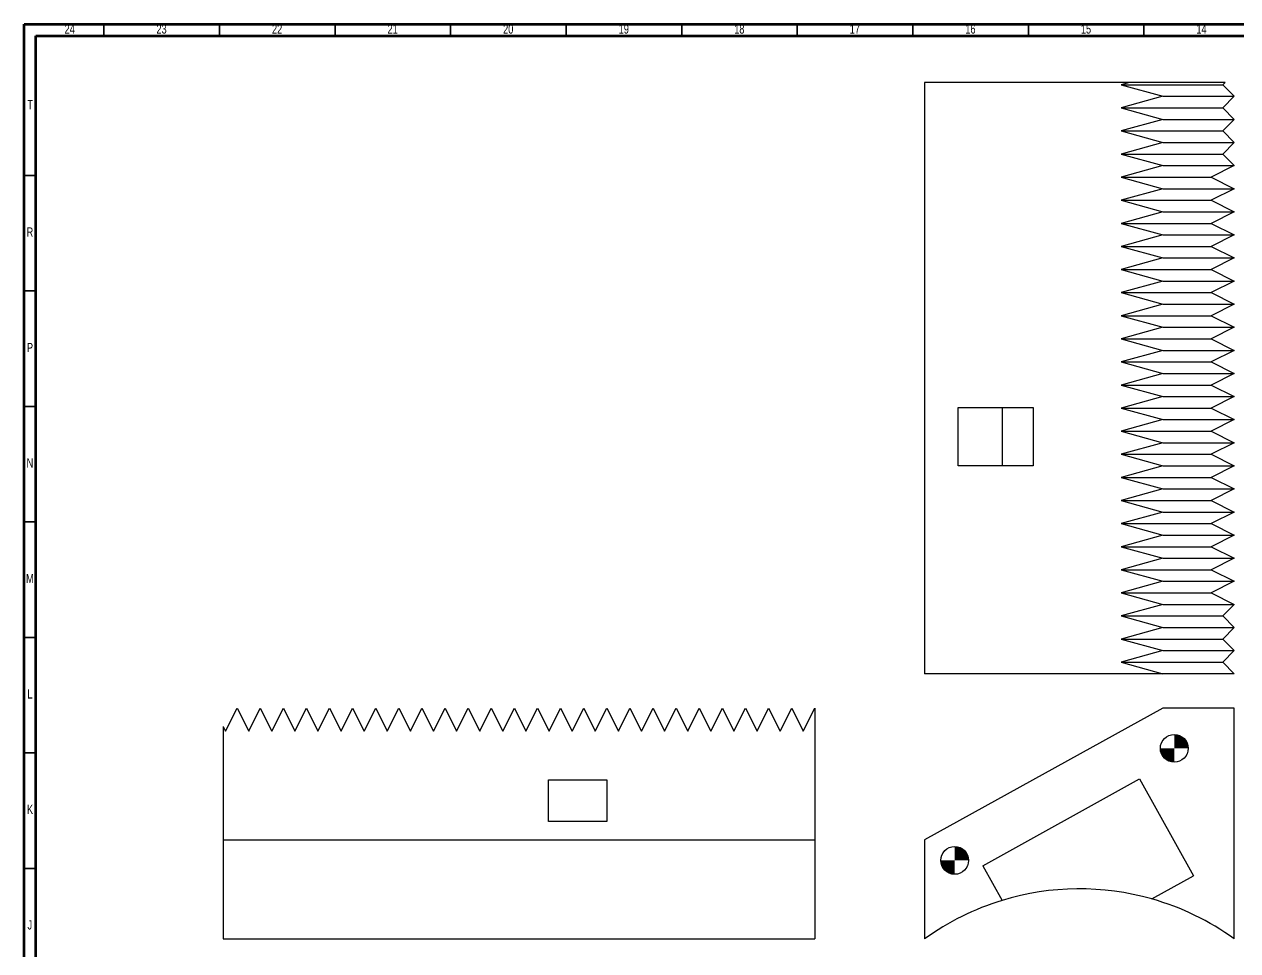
# Model space of a CAD drawing. Header units: millimetres. Extents: x 15 to 1184, y -191 to 836.
# Drawn here: x 15 to 540, y 435 to 836 of the extents above; entities that cross this region are included whole.
import ezdxf

# ---------------------------------------------------------------- set-up
doc = ezdxf.new("R2010")
doc.units = ezdxf.units.MM
doc.styles.add('SLDTEXTSTYLE0', font='TXT', dxfattribs={"width": 0.75})

# ---------------------------------------------------------------- blocks, each defined once
blk = doc.blocks.new('SW_DOWELSYMBOL_0')
at = {"linetype": 'Continuous', "lineweight": 0}
h = blk.add_hatch(color=0, dxfattribs=at)
edge = h.paths.add_edge_path(flags=0)
edge.add_arc((0, 0), 5.99999999999995, 0, 90)
edge.add_line((0, 5.99999999999995), (0, 0))
edge.add_line((0, 0), (5.99999999999995, 0))
h = blk.add_hatch(color=0, dxfattribs=at)
edge = h.paths.add_edge_path(flags=0)
edge.add_arc((0, 0), 5.99999999999995, 180, 270.0000000000008)
edge.add_line((0, -5.99999999999995), (0, 0))
edge.add_line((0, 0), (-5.99999999999995, 0))
at = {"color": 0, "linetype": 'Continuous', "lineweight": 0}
blk.add_circle((0, 0), 5.99999999999995, dxfattribs=at)
blk = doc.blocks.new('SW_DOWELSYMBOL_1')
at = {"linetype": 'Continuous', "lineweight": 0}
h = blk.add_hatch(color=0, dxfattribs=at)
edge = h.paths.add_edge_path(flags=0)
edge.add_arc((0, 0), 6.000000000000005, 0, 90)
edge.add_line((0, 6.000000000000005), (0, 0))
edge.add_line((0, 0), (6.000000000000005, 0))
h = blk.add_hatch(color=0, dxfattribs=at)
edge = h.paths.add_edge_path(flags=0)
edge.add_arc((0, 0), 6.000000000000005, 180, 270.0000000000008)
edge.add_line((0, -6.000000000000005), (0, 0))
edge.add_line((0, 0), (-6.000000000000005, 0))
at = {"color": 0, "linetype": 'Continuous', "lineweight": 0}
blk.add_circle((0, 0), 6.000000000000005, dxfattribs=at)

msp = doc.modelspace()

# ---------------------------------------------------------------- linework, layer by layer
at = {"color": 7, "linetype": 'Continuous', "lineweight": 70}
for p, q in [((15, 5), (15, 836)), ((15, 836), (1184, 836)), ((20, 10), (20, 831)), ((20, 831), (1179, 831))]:
    msp.add_line(p, q, dxfattribs=at)
at = {"color": 7, "linetype": 'Continuous', "lineweight": 35}
for p, q in [((49.49999999999999, 831), (49.49999999999999, 836)), ((99.50000000000003, 831), (99.50000000000003, 836)), ((149.5, 831), (149.5, 836)), ((199.5, 831), (199.5, 836)), ((249.5, 831), (249.5, 836)), ((299.5, 831), (299.5, 836)), ((349.5000000000001, 831), (349.5000000000001, 836)), ((399.5, 831), (399.5, 836)), ((449.5, 831), (449.5, 836)), ((499.5000000000001, 831), (499.5000000000001, 836)), ((20, 770.5), (15, 770.5)), ((20, 720.5), (15, 720.5)), ((20, 670.5), (15, 670.5)), ((20, 620.5), (15, 620.5)), ((20, 570.5), (15, 570.5)), ((20, 520.5), (15, 520.5)), ((20, 470.5), (15, 470.5))]:
    msp.add_line(p, q, dxfattribs=at)
at = {"color": 7, "linetype": 'Continuous', "lineweight": 25}
for p, q in [((404.6007884615385, 810.7949615384615), (404.6007884615385, 554.7949615384615)), ((493.2437867181782, 810.7949615384615), (404.6007884615385, 810.7949615384615)), ((493.2437867181782, 810.7949615384615), (489.6356912076353, 809.7949615384616)), ((489.6356912076353, 809.7949615384616), (507.6761687603496, 804.7949615384615)), ((489.6356912076353, 809.7949615384616), (533.6007884615377, 809.7949615384616)), ((534.6007884615377, 810.7949615384615), (493.2437867181782, 810.7949615384615)), ((534.6007884615377, 810.7949615384615), (533.6007884615377, 809.7949615384616)), ((533.6007884615377, 809.7949615384616), (538.6007884615377, 804.7949615384615)), ((507.6761687603496, 804.7949615384615), (489.6356912076353, 799.7949615384616)), ((507.6761687603496, 804.7949615384615), (538.6007884615377, 804.7949615384615)), ((538.6007884615377, 804.7949615384615), (533.6007884615377, 799.7949615384616)), ((489.6356912076353, 799.7949615384616), (507.6761687603496, 794.7949615384616)), ((489.6356912076353, 799.7949615384616), (533.6007884615377, 799.7949615384616)), ((533.6007884615377, 799.7949615384616), (538.6007884615377, 794.7949615384616)), ((507.6761687603496, 794.7949615384616), (489.6356912076353, 789.7949615384616)), ((507.6761687603496, 794.7949615384616), (538.6007884615377, 794.7949615384616)), ((538.6007884615377, 794.7949615384616), (533.6007884615377, 789.7949615384616)), ((489.6356912076353, 789.7949615384616), (507.6761687603496, 784.7949615384616)), ((489.6356912076353, 789.7949615384616), (533.6007884615377, 789.7949615384616)), ((533.6007884615377, 789.7949615384616), (538.6007884615377, 784.7949615384616)), ((507.6761687603496, 784.7949615384616), (489.6356912076353, 779.7949615384616)), ((507.6761687603496, 784.7949615384616), (538.6007884615377, 784.7949615384616)), ((538.6007884615377, 784.7949615384616), (533.6007884615377, 779.7949615384616)), ((489.6356912076353, 779.7949615384616), (507.6761687603496, 774.7949615384616)), ((489.6356912076353, 779.7949615384616), (533.6007884615377, 779.7949615384616)), ((533.6007884615377, 779.7949615384616), (538.6007884615378, 774.7949615384616)), ((507.6761687603496, 774.7949615384616), (489.6356912076353, 769.7949615384616)), ((507.6761687603496, 774.7949615384616), (538.6007884615378, 774.7949615384616)), ((538.6007884615378, 774.7949615384616), (528.6007884615378, 769.7949615384616)), ((489.6356912076353, 769.7949615384616), (507.6761687603496, 764.7949615384616)), ((489.6356912076353, 769.7949615384616), (528.6007884615378, 769.7949615384616)), ((528.6007884615378, 769.7949615384616), (538.6007884615378, 764.7949615384616)), ((507.6761687603496, 764.7949615384616), (489.6356912076353, 759.7949615384616)), ((507.6761687603496, 764.7949615384616), (538.6007884615378, 764.7949615384616)), ((538.6007884615378, 764.7949615384616), (528.600788461538, 759.7949615384616)), ((489.6356912076353, 759.7949615384616), (507.6761687603496, 754.7949615384616)), ((489.6356912076353, 759.7949615384616), (528.600788461538, 759.7949615384616)), ((528.600788461538, 759.7949615384616), (538.6007884615378, 754.7949615384616)), ((507.6761687603496, 754.7949615384616), (489.6356912076353, 749.7949615384616)), ((507.6761687603496, 754.7949615384616), (538.6007884615378, 754.7949615384616)), ((538.6007884615378, 754.7949615384616), (528.600788461538, 749.7949615384616)), ((489.6356912076353, 749.7949615384616), (507.6761687603496, 744.7949615384616)), ((489.6356912076353, 749.7949615384616), (528.600788461538, 749.7949615384616)), ((528.600788461538, 749.7949615384616), (538.600788461538, 744.7949615384616)), ((507.6761687603496, 744.7949615384616), (489.6356912076353, 739.7949615384616)), ((507.6761687603496, 744.7949615384616), (538.600788461538, 744.7949615384616)), ((538.600788461538, 744.7949615384616), (528.600788461538, 739.7949615384616)), ((489.6356912076353, 739.7949615384616), (507.6761687603496, 734.7949615384616)), ((489.6356912076353, 739.7949615384616), (528.600788461538, 739.7949615384616)), ((528.600788461538, 739.7949615384616), (538.600788461538, 734.7949615384616)), ((507.6761687603496, 734.7949615384616), (489.6356912076353, 729.7949615384616)), ((507.6761687603496, 734.7949615384616), (538.600788461538, 734.7949615384616)), ((538.600788461538, 734.7949615384616), (528.6007884615381, 729.7949615384616)), ((489.6356912076353, 729.7949615384616), (507.6761687603496, 724.7949615384616)), ((489.6356912076353, 729.7949615384616), (528.6007884615381, 729.7949615384616)), ((507.6761687603496, 724.7949615384616), (489.6356912076353, 719.7949615384616)), ((507.6761687603496, 724.7949615384616), (538.600788461538, 724.7949615384616)), ((528.6007884615381, 729.7949615384616), (538.600788461538, 724.7949615384616)), ((538.600788461538, 724.7949615384616), (528.6007884615381, 719.7949615384616)), ((489.6356912076353, 719.7949615384616), (507.6761687603496, 714.7949615384615)), ((489.6356912076353, 719.7949615384616), (528.6007884615381, 719.7949615384616)), ((528.6007884615381, 719.7949615384616), (538.6007884615381, 714.7949615384615)), ((507.6761687603496, 714.7949615384615), (489.6356912076353, 709.7949615384615)), ((507.6761687603496, 714.7949615384615), (538.6007884615381, 714.7949615384615)), ((538.6007884615381, 714.7949615384615), (528.6007884615381, 709.7949615384615)), ((489.6356912076353, 709.7949615384615), (507.6761687603496, 704.7949615384616)), ((489.6356912076353, 709.7949615384615), (528.6007884615381, 709.7949615384615)), ((528.6007884615381, 709.7949615384615), (538.6007884615381, 704.7949615384615)), ((507.6761687603496, 704.7949615384616), (489.6356912076353, 699.7949615384615)), ((507.6761687603496, 704.7949615384616), (538.6007884615381, 704.7949615384615)), ((538.6007884615381, 704.7949615384615), (528.6007884615381, 699.7949615384615)), ((489.6356912076353, 699.7949615384615), (507.6761687603496, 694.7949615384616)), ((489.6356912076353, 699.7949615384615), (528.6007884615381, 699.7949615384615)), ((528.6007884615381, 699.7949615384615), (538.6007884615381, 694.7949615384616)), ((507.6761687603496, 694.7949615384616), (489.6356912076353, 689.7949615384615)), ((507.6761687603496, 694.7949615384616), (538.6007884615381, 694.7949615384616)), ((538.6007884615381, 694.7949615384616), (528.6007884615382, 689.7949615384615)), ((489.6356912076353, 689.7949615384615), (507.6761687603496, 684.7949615384616)), ((489.6356912076353, 689.7949615384615), (528.6007884615382, 689.7949615384615)), ((528.6007884615382, 689.7949615384615), (538.6007884615382, 684.7949615384616)), ((507.6761687603496, 684.7949615384616), (489.6356912076353, 679.7949615384615)), ((507.6761687603496, 684.7949615384616), (538.6007884615382, 684.7949615384616)), ((538.6007884615382, 684.7949615384616), (528.6007884615382, 679.7949615384615)), ((489.6356912076353, 679.7949615384615), (507.6761687603496, 674.7949615384616)), ((489.6356912076353, 679.7949615384615), (528.6007884615382, 679.7949615384615)), ((528.6007884615382, 679.7949615384615), (538.6007884615382, 674.7949615384616)), ((507.6761687603496, 674.7949615384616), (489.6356912076353, 669.7949615384616)), ((507.6761687603496, 674.7949615384616), (538.6007884615382, 674.7949615384616)), ((538.6007884615382, 674.7949615384616), (528.6007884615383, 669.7949615384615)), ((419.1413428122, 644.7949615384615), (419.1413428122, 669.9949615384616)), ((419.1413428122, 669.9949615384616), (451.5022719763577, 669.9949615384616)), ((438.1216293070376, 669.9949615384616), (438.1216293070377, 644.7949615384616)), ((451.5022719763577, 669.9949615384616), (451.5022719763577, 644.7949615384616)), ((489.6356912076353, 669.7949615384616), (507.6761687603496, 664.7949615384616)), ((489.6356912076353, 669.7949615384616), (528.6007884615383, 669.7949615384615)), ((528.6007884615383, 669.7949615384615), (538.6007884615382, 664.7949615384616)), ((507.6761687603496, 664.7949615384616), (489.6356912076353, 659.7949615384616)), ((507.6761687603496, 664.7949615384616), (538.6007884615382, 664.7949615384616)), ((538.6007884615382, 664.7949615384616), (528.6007884615383, 659.7949615384616)), ((489.6356912076353, 659.7949615384616), (507.6761687603496, 654.7949615384616)), ((489.6356912076353, 659.7949615384616), (528.6007884615383, 659.7949615384616)), ((528.6007884615383, 659.7949615384616), (538.6007884615382, 654.7949615384616)), ((507.6761687603496, 654.7949615384616), (489.6356912076353, 649.7949615384616)), ((507.6761687603496, 654.7949615384616), (538.6007884615382, 654.7949615384616)), ((538.6007884615382, 654.7949615384616), (528.6007884615383, 649.7949615384616)), ((489.6356912076353, 649.7949615384616), (507.6761687603496, 644.7949615384616)), ((489.6356912076353, 649.7949615384616), (528.6007884615383, 649.7949615384616)), ((528.6007884615383, 649.7949615384616), (538.6007884615383, 644.7949615384616)), ((451.5022719763577, 644.7949615384616), (419.1413428122, 644.7949615384615)), ((507.6761687603496, 644.7949615384616), (489.6356912076353, 639.7949615384616)), ((507.6761687603496, 644.7949615384616), (538.6007884615383, 644.7949615384616)), ((538.6007884615383, 644.7949615384616), (528.6007884615383, 639.7949615384616)), ((489.6356912076353, 639.7949615384616), (507.6761687603496, 634.7949615384616)), ((489.6356912076353, 639.7949615384616), (528.6007884615383, 639.7949615384616)), ((528.6007884615383, 639.7949615384616), (538.6007884615383, 634.7949615384616)), ((507.6761687603496, 634.7949615384616), (489.6356912076354, 629.7949615384616)), ((507.6761687603496, 634.7949615384616), (538.6007884615383, 634.7949615384616)), ((538.6007884615383, 634.7949615384616), (528.6007884615383, 629.7949615384616)), ((489.6356912076354, 629.7949615384616), (507.6761687603496, 624.7949615384616)), ((489.6356912076354, 629.7949615384616), (528.6007884615383, 629.7949615384616)), ((528.6007884615383, 629.7949615384616), (538.6007884615383, 624.7949615384616)), ((507.6761687603496, 624.7949615384616), (489.6356912076353, 619.7949615384616)), ((489.6356912076353, 619.7949615384616), (507.6761687603496, 614.7949615384616)), ((489.6356912076353, 619.7949615384616), (528.6007884615384, 619.7949615384616)), ((507.6761687603496, 624.7949615384616), (538.6007884615383, 624.7949615384616)), ((538.6007884615383, 624.7949615384616), (528.6007884615384, 619.7949615384616)), ((528.6007884615384, 619.7949615384616), (538.6007884615384, 614.7949615384616)), ((507.6761687603496, 614.7949615384616), (489.6356912076353, 609.7949615384616)), ((507.6761687603496, 614.7949615384616), (538.6007884615384, 614.7949615384616)), ((538.6007884615384, 614.7949615384616), (528.6007884615384, 609.7949615384616)), ((489.6356912076353, 609.7949615384616), (507.6761687603496, 604.7949615384616)), ((489.6356912076353, 609.7949615384616), (528.6007884615384, 609.7949615384616)), ((528.6007884615384, 609.7949615384616), (538.6007884615384, 604.7949615384616)), ((507.6761687603496, 604.7949615384616), (489.6356912076353, 599.7949615384616)), ((507.6761687603496, 604.7949615384616), (538.6007884615384, 604.7949615384616)), ((538.6007884615384, 604.7949615384616), (528.6007884615385, 599.7949615384616)), ((489.6356912076353, 599.7949615384616), (507.6761687603496, 594.7949615384616)), ((489.6356912076353, 599.7949615384616), (528.6007884615385, 599.7949615384616)), ((528.6007884615385, 599.7949615384616), (538.6007884615384, 594.7949615384616)), ((507.6761687603496, 594.7949615384616), (489.6356912076353, 589.7949615384615)), ((507.6761687603496, 594.7949615384616), (538.6007884615384, 594.7949615384616)), ((538.6007884615384, 594.7949615384616), (528.6007884615385, 589.7949615384615)), ((489.6356912076353, 589.7949615384615), (507.6761687603496, 584.7949615384615)), ((489.6356912076353, 589.7949615384615), (528.6007884615385, 589.7949615384615)), ((528.6007884615385, 589.7949615384615), (538.6007884615386, 584.7949615384615)), ((507.6761687603496, 584.7949615384615), (489.6356912076354, 579.7949615384615)), ((507.6761687603496, 584.7949615384615), (538.6007884615386, 584.7949615384615)), ((538.6007884615386, 584.7949615384615), (533.6007884615386, 579.7949603126689)), ((489.6356912076354, 579.7949615384615), (507.6761687603496, 574.7949615384615)), ((489.6356912076354, 579.7949615384615), (533.6007884615386, 579.7949603126689)), ((533.6007884615386, 579.7949603126689), (538.6007884615386, 574.7949615384615)), ((507.6761687603496, 574.7949615384615), (489.6356912076354, 569.7949615384615)), ((507.6761687603496, 574.7949615384615), (538.6007884615386, 574.7949615384615)), ((538.6007884615386, 574.7949615384615), (533.6007884615386, 569.7949603126689)), ((489.6356912076354, 569.7949615384615), (507.6761687603496, 564.7949615384615)), ((489.6356912076354, 569.7949615384615), (533.6007884615386, 569.7949603126689)), ((533.6007884615386, 569.7949603126689), (538.6007884615386, 564.7949615384615)), ((507.6761687603496, 564.7949615384615), (489.6356912076353, 559.7949615384616)), ((507.6761687603496, 564.7949615384615), (538.6007884615386, 564.7949615384615)), ((538.6007884615386, 564.7949615384615), (533.6007884615386, 559.7949603126689)), ((489.6356912076353, 559.7949615384616), (507.6761687603496, 554.7949615384615)), ((489.6356912076353, 559.7949615384616), (533.6007884615386, 559.7949603126689)), ((533.6007884615386, 559.7949603126689), (538.6007884615386, 554.7949615384615)), ((507.6761687603496, 554.7949615384615), (404.6007884615385, 554.7949615384615)), ((538.6007884615386, 554.7949615384615), (507.6761687603496, 554.7949615384615)), ((102.1016730769233, 529.9379803769294), (107.1016730769233, 539.9379803769293)), ((107.1016730769233, 539.9379803769293), (112.1016730769233, 529.9379803769293)), ((112.1016730769233, 529.9379803769293), (117.1016730769233, 539.9379803769293)), ((117.1016730769233, 539.9379803769293), (122.1016730769233, 529.9379803769293)), ((122.1016730769233, 529.9379803769293), (127.1016730769233, 539.9379803769293)), ((127.1016730769233, 539.9379803769293), (132.1016730769233, 529.9379803769293)), ((132.1016730769233, 529.9379803769293), (137.1016730769233, 539.9379803769293)), ((137.1016730769233, 539.9379803769293), (142.1016730769233, 529.9379803769293)), ((142.1016730769233, 529.9379803769293), (147.1016730769233, 539.9379803769293)), ((147.1016730769233, 539.9379803769293), (152.1016730769233, 529.9379803769293)), ((152.1016730769233, 529.9379803769293), (157.1016730769233, 539.9379803769293)), ((157.1016730769233, 539.9379803769293), (162.1016730769233, 529.9379803769293)), ((162.1016730769233, 529.9379803769293), (167.1016730769233, 539.9379803769293)), ((167.1016730769233, 539.9379803769293), (172.1016730769233, 529.9379803769293)), ((172.1016730769233, 529.9379803769293), (177.1016730769233, 539.9379803769293)), ((177.1016730769233, 539.9379803769293), (182.1016730769233, 529.9379803769293)), ((182.1016730769233, 529.9379803769293), (187.1016730769233, 539.9379803769293)), ((187.1016730769233, 539.9379803769293), (192.1016730769233, 529.9379803769293)), ((192.1016730769233, 529.9379803769293), (197.1016730769233, 539.9379803769293)), ((197.1016730769233, 539.9379803769293), (202.1016730769233, 529.9379803769293)), ((202.1016730769233, 529.9379803769293), (207.1016730769233, 539.9379803769293)), ((207.1016730769233, 539.9379803769293), (212.1016730769233, 529.9379803769293)), ((212.1016730769233, 529.9379803769293), (217.1016730769233, 539.9379803769293)), ((217.1016730769233, 539.9379803769293), (222.1016730769233, 529.9379803769293)), ((222.1016730769233, 529.9379803769293), (227.1016730769233, 539.9379803769293)), ((227.1016730769233, 539.9379803769293), (232.1016730769233, 529.9379803769293)), ((232.1016730769233, 529.9379803769293), (237.1016730769233, 539.9379803769293)), ((237.1016730769233, 539.9379803769293), (242.1016730769233, 529.9379803769293)), ((242.1016730769233, 529.9379803769293), (247.1016730769233, 539.9379803769293)), ((247.1016730769233, 539.9379803769293), (252.1016730769233, 529.9379803769294)), ((252.1016730769233, 529.9379803769294), (257.1016730769233, 539.9379803769293)), ((257.1016730769233, 539.9379803769293), (262.1016730769234, 529.9379803769293)), ((262.1016730769234, 529.9379803769293), (267.1016730769234, 539.9379803769293)), ((267.1016730769234, 539.9379803769293), (272.1016730769233, 529.9379803769293)), ((272.1016730769233, 529.9379803769293), (277.1016730769233, 539.9379803769293)), ((277.1016730769233, 539.9379803769293), (282.1016730769233, 529.9379803769294)), ((282.1016730769233, 529.9379803769294), (287.1016730769233, 539.9379803769293)), ((287.1016730769233, 539.9379803769293), (292.1016730769233, 529.9379803769293)), ((292.1016730769233, 529.9379803769293), (297.1016730769233, 539.9379803769293)), ((297.1016730769233, 539.9379803769293), (302.1016730769233, 529.9379803769293)), ((302.1016730769233, 529.9379803769293), (307.1016730769233, 539.9379803769293)), ((307.1016730769233, 539.9379803769293), (312.1016730769233, 529.9379803769293)), ((312.1016730769233, 529.9379803769293), (317.1016730769232, 539.9379803769293)), ((317.1016730769232, 539.9379803769293), (322.1016730769233, 529.9379803769293)), ((322.1016730769233, 529.9379803769293), (327.1016730769233, 539.9379803769293)), ((327.1016730769233, 539.9379803769293), (332.1016730769233, 529.9379803769294)), ((332.1016730769233, 529.9379803769294), (337.1016730769233, 539.9379803769293)), ((337.1016730769233, 539.9379803769293), (342.1016730769233, 529.9379803769294)), ((342.1016730769233, 529.9379803769294), (347.1016730769233, 539.9379803769293)), ((347.1016730769233, 539.9379803769293), (352.1016730769233, 529.9379803769293)), ((352.1016730769233, 529.9379803769293), (357.1016730769233, 539.9379803769294)), ((357.1016730769233, 539.9379803769294), (357.1016730769233, 482.8023640953618)), ((507.6761687603496, 539.9379803769294), (404.6007884615385, 482.8023640953618)), ((538.6007884615386, 539.9379803769294), (507.6761687603496, 539.9379803769294)), ((538.6007884615386, 439.9379803769294), (538.6007884615386, 539.9379803769294)), ((101.1016730769233, 531.9379803769293), (101.1016730769233, 482.8023640953618)), ((101.1016730769233, 531.9379803769293), (102.1016730769233, 529.9379803769294)), ((241.9016730769233, 508.8002809341889), (267.1016730769234, 508.8002809341889)), ((241.9016730769233, 490.8623249850745), (241.9016730769233, 508.8002809341889)), ((267.1016730769234, 508.8002809341889), (267.1016730769234, 490.8623249850745)), ((429.8071544576195, 471.6206914280078), (497.622721101118, 509.2114738478977)), ((497.622721101118, 509.2114738478977), (520.8935828729423, 467.2297279052067)), ((267.1016730769234, 490.8623249850745), (241.9016730769233, 490.8623249850745)), ((101.1016730769233, 482.8023640953618), (101.1016730769233, 439.9379803769294)), ((101.1016730769233, 482.8023640953618), (357.1016730769233, 482.8023640953618)), ((357.1016730769233, 482.8023640953618), (357.1016730769233, 439.9379803769294)), ((404.6007884615385, 482.8023640953618), (404.6007884615385, 439.9379803769294)), ((429.8071544576195, 471.6206914280078), (438.1216293070376, 456.6209817396544)), ((502.9112368139462, 457.2619507183491), (520.8935828729423, 467.2297279052067)), ((101.1016730769233, 439.9379803769294), (357.1016730769233, 439.9379803769294))]:
    msp.add_line(p, q, dxfattribs=at)
for centre, radius in [((512.6053651777097, 522.4918090419839), 6), ((417.6007884615385, 473.9379803769294), 5.999999999999943)]:
    msp.add_circle(centre, radius, dxfattribs=at)
for start, end in [(74.10161073181595, 107.0320161147613), (54.11383598828972, 74.10161073181601), (107.0320161147614, 125.8861640117102)]:
    msp.add_arc((471.6007884615385, 347.334038776153), 114.3000000000001, start, end, dxfattribs=at)

# ---------------------------------------------------------------- block references
at = {"color": 7, "linetype": 'Continuous', "lineweight": 0}
for name, p in [('SW_DOWELSYMBOL_1', (512.6053651777097, 522.491809041984)), ('SW_DOWELSYMBOL_0', (417.6007884615385, 473.9379803769295))]:
    msp.add_blockref(name, p, dxfattribs=at)

# ---------------------------------------------------------------- texts
at = {"color": 7, "linetype": 'Continuous', "lineweight": 0, "char_height": 3.96875, "attachment_point": 2, "style": 'SLDTEXTSTYLE0'}
for s, insert in [('24', (34.6700738929212, 835.9204746028273)), ('23', (74.42007389292124, 835.9204746028273)), ('22', (124.4200738929213, 835.9204746028273)), ('21', (174.4200738929212, 835.9204746028273)), ('20', (224.4200738929212, 835.9204746028273)), ('19', (274.4200738929212, 835.9204746028273)), ('18', (324.4200738929212, 835.9204746028273)), ('17', (374.4200738929212, 835.9204746028272)), ('16', (424.4200738929212, 835.9204746028272)), ('15', (474.4200738929212, 835.9204746028272)), ('14', (524.4200738929211, 835.9204746028272)), ('T', (17.55006866436452, 803.1704746028274)), ('R', (17.4444191576913, 748.0166284489814)), ('P', (17.48484158422798, 698.0166284489811)), ('N', (17.46371158026159, 648.0166284489811)), ('M', (17.42374855838716, 598.0166284489812)), ('L', (17.454524747096, 548.0166284489811)), ('K', (17.48851635027677, 498.0166284489811)), ('J', (17.40307802241296, 448.0166284489812))]:
    msp.add_mtext(s, dxfattribs=dict(at, insert=insert))

doc.saveas('drawing.dxf')
